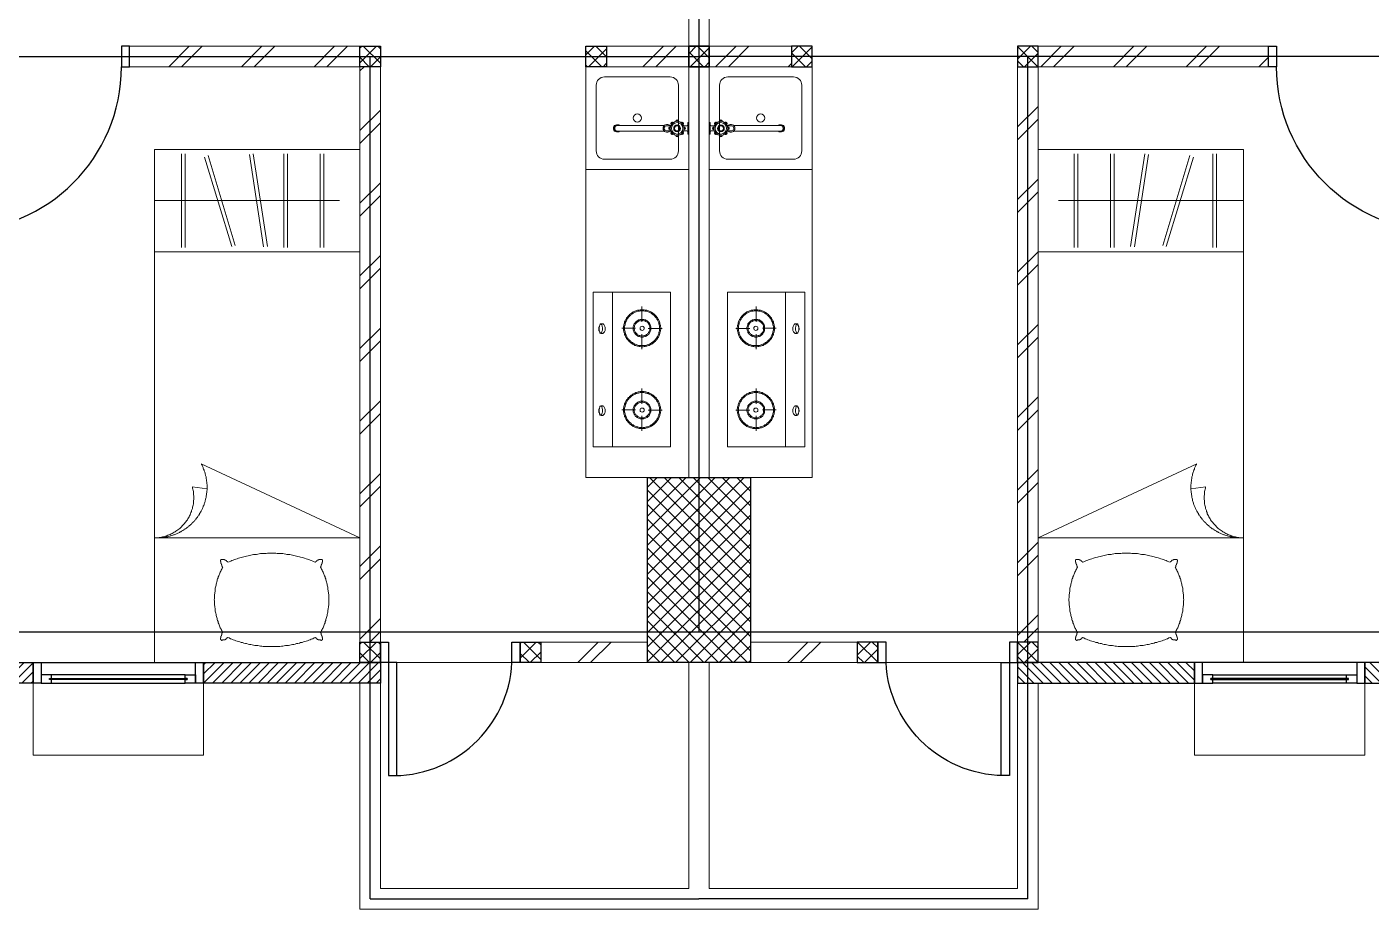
# Model space of a CAD drawing. Header units: millimetres. Extents: x -324 to 75, y -297 to 70.
# Drawn here: x -63.58 to -57.04, y 39.43 to 43.72 of the extents above; entities that cross this region are included whole.
import ezdxf

# ---------------------------------------------------------------- set-up
doc = ezdxf.new("R2010")
doc.units = ezdxf.units.MM
doc.layers.get('defpoints').update_dxf_attribs({"color": 1})
for name, color, linetype, lineweight in [('ars', 11, 'Continuous', 0), ('KOL', 1, 'Continuous', 30), ('KOLOM', 4, 'Continuous', 9), ('lan', 7, 'Continuous', 15), ('SANITAIR', 15, 'Continuous', 9), ('tem', 5, 'Continuous', 20)]:
    doc.layers.add(name, color=color, linetype=linetype, lineweight=lineweight)
doc.layers.add('as', color=1, linetype='Continuous', plot=False)
doc.layers.add('Kusen', color=30, linetype='Continuous')
pattern_1 = [(225, (-499.568732, 382.94913), (0.0220970869, -0.0220970869), [])]
pattern_2 = [(45, (25.1428, -0.8551), (-0.1767767, 0.1767767), []), (45, (25.2053, -0.8551), (-0.1767767, 0.1767767), [])]
pattern_3 = [(45, (26.0228, -0.8551), (-0.1767767, 0.1767767), []), (45, (26.0853, -0.8551), (-0.1767767, 0.1767767), [])]
pattern_4 = [(45, (27.6228, -0.8551), (-0.1767767, 0.1767767), []), (45, (27.6853, -0.8551), (-0.1767767, 0.1767767), [])]

# ---------------------------------------------------------------- blocks, each defined once
blk = doc.blocks.new('T. J2')
at = {"layer": 'Kusen'}
for p, q in [((-0.3692, 0.1), (0.2808, 0.1)), ((-0.4192, 0), (0.3308, 0)), ((0.2808, 0.06), (-0.3692, 0.06))]:
    blk.add_line(p, q, dxfattribs=at)
for points in [[(-0.4592, 0), (-0.4192, 0), (-0.4192, 0.1), (-0.4592, 0.1)], [(0.3308, 0), (0.3708, 0), (0.3708, 0.1), (0.3308, 0.1)]]:
    blk.add_lwpolyline(points, close=True, dxfattribs=at)
for points in [[(-0.3692, 0.0775), (-0.3692, 0.06), (-0.4192, 0.06), (-0.4192, 0.1), (-0.3692, 0.1), (-0.3692, 0.0825), (-0.3792, 0.0825), (-0.3792, 0.0775), (-0.3692, 0.0775)], [(0.2808, 0.0775), (0.2808, 0.06), (0.3308, 0.06), (0.3308, 0.1), (0.2808, 0.1), (0.2808, 0.0825), (0.2908, 0.0825), (0.2908, 0.0775), (0.2808, 0.0775)]]:
    blk.add_lwpolyline(points, dxfattribs=at)
at = {"layer": 'Kusen', "color": 141}
blk.add_lwpolyline([(-0.3792, 0.0775), (0.2908, 0.0775), (0.2908, 0.0825), (-0.3792, 0.0825)], close=True, dxfattribs=at)
blk = doc.blocks.new('K 10.10')
at = {"layer": 'ars'}
h = blk.add_hatch(dxfattribs=at)
h.set_pattern_fill('_USER', color=256, scale=0.05, angle=45, double=1, pattern_type=0)
h.set_pattern_definition([(45, (0, 0), (-0.035355339, 0.035355339), []), (135, (0, 0), (-0.035355339, -0.035355339), [])])
h.paths.add_polyline_path([(1560.5383, 1380.4069), (1560.6383, 1380.4069), (1560.6383, 1380.5069), (1560.5383, 1380.5069)])
at = {"layer": 'KOL'}
blk.add_lwpolyline([(1560.5383, 1380.4069), (1560.6383, 1380.4069), (1560.6383, 1380.5069), (1560.5383, 1380.5069)], close=True, dxfattribs=at)
blk = doc.blocks.new('P.60')
at = {"layer": 'Kusen'}
for points in [[(1472.8348, 997.5354), (1472.8748, 997.5354), (1472.8748, 997.4354), (1472.8348, 997.4354)], [(1473.4748, 997.5354), (1473.5148, 997.5354), (1473.5148, 997.4354), (1473.4748, 997.4354)], [(1472.8748, 996.8854), (1472.9148, 996.8854), (1472.9148, 997.4354), (1472.8748, 997.4354)]]:
    blk.add_lwpolyline(points, close=True, dxfattribs=at)
blk.add_arc((1472.8948, 997.4658), 0.5808, 268.02661, 356.99428, dxfattribs=at)
blk = doc.blocks.new('P.80')
at = {"layer": 'Kusen'}
for points in [[(-69.8094, -74.8368), (-69.7694, -74.8368), (-69.7694, -74.0368), (-69.8094, -74.0368)], [(-70.6094, -74.9368), (-70.5694, -74.9368), (-70.5694, -74.8368), (-70.6094, -74.8368)], [(-69.7694, -74.9368), (-69.7294, -74.9368), (-69.7294, -74.8368), (-69.7694, -74.8368)]]:
    blk.add_lwpolyline(points, close=True, dxfattribs=at)
blk.add_arc((-69.7694, -74.8368), 0.8, 90, 180, dxfattribs=at)
blk = doc.blocks.new('KRAN DPR ATAS')
for p, q in [((-0.0289, 0), (0.0289, 0)), ((-0.0289, 0), (-0.0289, -0.0021)), ((0.0289, 0), (0.0289, -0.0021)), ((-0.0275, -0.0035), (0.0275, -0.0035)), ((-0.0127, -0.0092), (-0.0127, -0.0252)), ((0.0127, -0.0092), (0.0127, -0.0252)), ((-0.014, -0.1188), (-0.014, -0.3457)), ((-0.0127, -0.0877), (-0.0127, -0.1101)), ((0.0127, -0.0877), (0.0127, -0.1101)), ((0.014, -0.1188), (0.014, -0.3457))]:
    blk.add_line(p, q)
for radius in [0.0338, 0.0279, 0.0166, 0.0138, 0.0123]:
    blk.add_circle((0, -0.0564), radius)
for centre, radius, start, end in [((-0.0338, -0.0564), 0.00706, 84.00203, 275.99797), ((-0.0315, -0.0564), 0.00706, 103.11888, 256.88112), ((-0.0239, -0.0326), 0.00706, 39.00203, 230.99797), ((-0.0222, -0.0342), 0.00706, 58.11888, 211.88112), ((-0.0275, -0.0021), 0.00141, 180, 270), ((-0.0183, -0.0092), 0.00564, 0, 90), ((-0.0009, -0.0214), 0.00884, 254.902, 254.902), ((0, -0.0227), 0.00706, 354.00203, 185.99797), ((0, -0.025), 0.00706, 13.11888, 166.88112), ((0.0183, -0.0092), 0.00564, 90, 180), ((0.0239, -0.0326), 0.00706, 309.00203, 140.99797), ((0.0222, -0.0342), 0.00706, 328.11888, 121.88112), ((0.0275, -0.0021), 0.00141, 270, 0), ((0.0338, -0.0564), 0.00706, 264.00203, 95.99797), ((0.0315, -0.0564), 0.00706, 283.11888, 76.88112), ((-0.0239, -0.0803), 0.00706, 129.00203, 320.99797), ((-0.0222, -0.0787), 0.00706, 148.11888, 301.88112), ((0, -0.1058), 0.0191, 134.71101, 45.28899), ((0, -0.1058), 0.0134, 198.67172, 270), ((0, -0.0902), 0.00706, 174.00203, 5.99797), ((0, -0.0879), 0.00706, 193.11888, 346.88112), ((0, -0.1058), 0.0134, 270, 341.32828), ((0.0239, -0.0803), 0.00706, 219.00203, 50.99797), ((0.0222, -0.0787), 0.00706, 238.11888, 31.88112), ((0, -0.3457), 0.0178, 141.82775, 38.17225), ((0, -0.3484), 0.0178, 175.66412, 4.33588), ((0, -0.3457), 0.014, 180, 0)]:
    blk.add_arc(centre, radius, start, end)
blk = doc.blocks.new('KOMPOR')
for points in [[(0, 0.3765), (0, -0.3765)], [(0.0944, 0.3765), (0, 0.3765)], [(0.3765, 0.3765), (0.0944, 0.3765)], [(0.0944, 0.3765), (0.0944, -0.3765)], [(0.3765, -0.3765), (0.3765, 0.3765)], [(0.2385, 0.2906), (0.2337, 0.2906), (0.23, 0.2906), (0.2252, 0.2893), (0.2203, 0.2893), (0.2167, 0.2881), (0.2119, 0.2869), (0.2082, 0.2857), (0.2034, 0.2833), (0.1998, 0.2821), (0.1961, 0.2797), (0.1925, 0.2772), (0.1889, 0.276), (0.1852, 0.2724), (0.1816, 0.27), (0.178, 0.2676), (0.1755, 0.2639), (0.1719, 0.2615), (0.1695, 0.2579), (0.1671, 0.2542), (0.1634, 0.2506), (0.1622, 0.247), (0.1598, 0.2433), (0.1574, 0.2397), (0.1562, 0.2361), (0.1538, 0.2312), (0.1525, 0.2276), (0.1513, 0.2228), (0.1501, 0.2191), (0.1501, 0.2143), (0.1489, 0.2094), (0.1489, 0.2058), (0.1489, 0.201), (0.1489, 0.1961), (0.1489, 0.1913), (0.1501, 0.1864), (0.1501, 0.1828), (0.1513, 0.178), (0.1525, 0.1743), (0.1538, 0.1695), (0.1562, 0.1659), (0.1574, 0.161), (0.1598, 0.1574), (0.1622, 0.1538), (0.1634, 0.1501), (0.1671, 0.1465), (0.1695, 0.1429), (0.1719, 0.1404), (0.1755, 0.1368), (0.178, 0.1344), (0.1816, 0.1308), (0.1852, 0.1283), (0.1889, 0.1259), (0.1925, 0.1235), (0.1961, 0.1211), (0.1998, 0.1199), (0.2034, 0.1174), (0.2082, 0.1162), (0.2119, 0.115), (0.2167, 0.1138), (0.2203, 0.1126), (0.2252, 0.1114), (0.23, 0.1114), (0.2337, 0.1102), (0.2385, 0.1102), (0.2433, 0.1102), (0.2482, 0.1114), (0.253, 0.1114), (0.2567, 0.1126), (0.2615, 0.1138), (0.2651, 0.115), (0.27, 0.1162), (0.2736, 0.1174), (0.2785, 0.1199), (0.2821, 0.1211), (0.2857, 0.1235), (0.2893, 0.1259), (0.293, 0.1283), (0.2966, 0.1308), (0.299, 0.1344), (0.3027, 0.1368), (0.3051, 0.1404), (0.3087, 0.1429), (0.3111, 0.1465), (0.3136, 0.1501), (0.316, 0.1538), (0.3184, 0.1574), (0.3196, 0.161), (0.322, 0.1659), (0.3232, 0.1695), (0.3245, 0.1743), (0.3257, 0.178), (0.3269, 0.1828), (0.3281, 0.1864), (0.3281, 0.1913), (0.3293, 0.1961), (0.3293, 0.201), (0.3293, 0.2058), (0.3281, 0.2094), (0.3281, 0.2143), (0.3269, 0.2191), (0.3257, 0.2228), (0.3245, 0.2276), (0.3232, 0.2312), (0.322, 0.2361), (0.3196, 0.2397), (0.3184, 0.2433), (0.316, 0.247), (0.3136, 0.2506), (0.3111, 0.2542), (0.3087, 0.2579), (0.3051, 0.2615), (0.3027, 0.2639), (0.299, 0.2676), (0.2966, 0.27), (0.293, 0.2724), (0.2893, 0.276), (0.2857, 0.2772), (0.2821, 0.2797), (0.2785, 0.2821), (0.2736, 0.2833), (0.27, 0.2857), (0.2651, 0.2869), (0.2615, 0.2881), (0.2567, 0.2893), (0.253, 0.2893), (0.2482, 0.2906), (0.2433, 0.2906), (0.2385, 0.2906)], [(0.2385, 0.2857), (0.2349, 0.2857), (0.23, 0.2857), (0.2264, 0.2845), (0.2215, 0.2833), (0.2179, 0.2833), (0.2131, 0.2821), (0.2094, 0.2809), (0.2058, 0.2785), (0.2022, 0.2772), (0.1985, 0.2748), (0.1949, 0.2736), (0.1913, 0.2712), (0.1877, 0.2688), (0.1852, 0.2663), (0.1816, 0.2639), (0.1792, 0.2603), (0.1755, 0.2579), (0.1731, 0.2542), (0.1707, 0.2518), (0.1683, 0.2482), (0.1659, 0.2446), (0.1646, 0.2409), (0.1622, 0.2373), (0.161, 0.2337), (0.1586, 0.23), (0.1574, 0.2264), (0.1562, 0.2215), (0.1562, 0.2179), (0.155, 0.2131), (0.1538, 0.2094), (0.1538, 0.2046), (0.1538, 0.201), (0.1538, 0.1961), (0.1538, 0.1925), (0.155, 0.1877), (0.1562, 0.184), (0.1562, 0.1792), (0.1574, 0.1755), (0.1586, 0.1719), (0.161, 0.1671), (0.1622, 0.1634), (0.1646, 0.1598), (0.1659, 0.1562), (0.1683, 0.1525), (0.1707, 0.1501), (0.1731, 0.1465), (0.1755, 0.1441), (0.1792, 0.1404), (0.1816, 0.138), (0.1852, 0.1356), (0.1877, 0.132), (0.1913, 0.1308), (0.1949, 0.1283), (0.1985, 0.1259), (0.2022, 0.1235), (0.2058, 0.1223), (0.2094, 0.1211), (0.2131, 0.1199), (0.2179, 0.1186), (0.2215, 0.1174), (0.2264, 0.1162), (0.23, 0.1162), (0.2349, 0.1162), (0.2385, 0.1162), (0.2433, 0.1162), (0.247, 0.1162), (0.2518, 0.1162), (0.2554, 0.1174), (0.2603, 0.1186), (0.2639, 0.1199), (0.2676, 0.1211), (0.2724, 0.1223), (0.276, 0.1235), (0.2797, 0.1259), (0.2833, 0.1283), (0.2869, 0.1308), (0.2893, 0.132), (0.293, 0.1356), (0.2954, 0.138), (0.299, 0.1404), (0.3015, 0.1441), (0.3039, 0.1465), (0.3075, 0.1501), (0.3087, 0.1525), (0.3111, 0.1562), (0.3136, 0.1598), (0.316, 0.1634), (0.3172, 0.1671), (0.3184, 0.1719), (0.3196, 0.1755), (0.3208, 0.1792), (0.322, 0.184), (0.3232, 0.1877), (0.3232, 0.1925), (0.3232, 0.1961), (0.3232, 0.201), (0.3232, 0.2046), (0.3232, 0.2094), (0.3232, 0.2131), (0.322, 0.2179), (0.3208, 0.2215), (0.3196, 0.2264), (0.3184, 0.23), (0.3172, 0.2337), (0.316, 0.2373), (0.3136, 0.2409), (0.3111, 0.2446), (0.3087, 0.2482), (0.3075, 0.2518), (0.3039, 0.2542), (0.3015, 0.2579), (0.299, 0.2603), (0.2954, 0.2639), (0.293, 0.2663), (0.2893, 0.2688), (0.2869, 0.2712), (0.2833, 0.2736), (0.2797, 0.2748), (0.276, 0.2772), (0.2724, 0.2785), (0.2676, 0.2809), (0.2639, 0.2821), (0.2603, 0.2833), (0.2554, 0.2833), (0.2518, 0.2845), (0.247, 0.2857), (0.2433, 0.2857), (0.2385, 0.2857)], [(0.2373, 0.3063), (0.2373, 0.2312)], [(0.0436, 0.2228), (0.0472, 0.2228), (0.0496, 0.2215), (0.0533, 0.2191), (0.0545, 0.2155), (0.0557, 0.2119), (0.0581, 0.2094), (0.0593, 0.2046), (0.0593, 0.1998), (0.0593, 0.1949), (0.0593, 0.1901), (0.0569, 0.1864), (0.0557, 0.1828), (0.0533, 0.1792), (0.0508, 0.178), (0.0484, 0.1755), (0.046, 0.1743), (0.0424, 0.1743), (0.04, 0.1755), (0.0375, 0.178), (0.0339, 0.1792), (0.0327, 0.1828), (0.0315, 0.1864), (0.0291, 0.1901), (0.0278, 0.1949), (0.0278, 0.1998), (0.0291, 0.2046), (0.0303, 0.2094), (0.0315, 0.2119), (0.0339, 0.2155), (0.0351, 0.2191), (0.0375, 0.2215), (0.0412, 0.2228), (0.0436, 0.2228)], [(0.0375, 0.2215), (0.04, 0.2215), (0.04, 0.2203), (0.0424, 0.2179), (0.0436, 0.2155), (0.0448, 0.2119), (0.0448, 0.2082), (0.046, 0.2034), (0.046, 0.1998), (0.046, 0.1961), (0.046, 0.1913), (0.0448, 0.1877), (0.0436, 0.184), (0.0436, 0.1816), (0.0412, 0.178), (0.04, 0.1768), (0.0387, 0.1755), (0.0375, 0.1755), (0.0351, 0.1768), (0.0339, 0.178), (0.0327, 0.1816), (0.0315, 0.184), (0.0315, 0.1877), (0.0303, 0.1913), (0.0303, 0.1961), (0.0303, 0.1998), (0.0303, 0.2034), (0.0315, 0.2082), (0.0315, 0.2119), (0.0327, 0.2155), (0.0339, 0.2179), (0.0351, 0.2203), (0.0363, 0.2215), (0.0375, 0.2215)], [(0.1404, 0.201), (0.207, 0.201)], [(0.2385, 0.2433), (0.2349, 0.2433), (0.23, 0.2433), (0.2264, 0.2421), (0.2215, 0.2409), (0.2179, 0.2385), (0.2143, 0.2361), (0.2119, 0.2337), (0.2082, 0.2312), (0.2058, 0.2276), (0.2034, 0.2252), (0.201, 0.2215), (0.1985, 0.2179), (0.1973, 0.2131), (0.1961, 0.2094), (0.1961, 0.2046), (0.1961, 0.201), (0.1961, 0.1961), (0.1961, 0.1925), (0.1973, 0.1877), (0.1985, 0.184), (0.201, 0.1804), (0.2034, 0.1768), (0.2058, 0.1731), (0.2082, 0.1707), (0.2119, 0.1671), (0.2143, 0.1646), (0.2179, 0.1622), (0.2215, 0.161), (0.2264, 0.1598), (0.23, 0.1586), (0.2349, 0.1574), (0.2385, 0.1574), (0.2433, 0.1574), (0.247, 0.1586), (0.2518, 0.1598), (0.2554, 0.161), (0.2591, 0.1622), (0.2627, 0.1646), (0.2663, 0.1671), (0.2688, 0.1707), (0.2724, 0.1731), (0.2748, 0.1768), (0.2772, 0.1804), (0.2785, 0.184), (0.2797, 0.1877), (0.2809, 0.1925), (0.2821, 0.1961), (0.2821, 0.201), (0.2821, 0.2046), (0.2809, 0.2094), (0.2797, 0.2131), (0.2785, 0.2179), (0.2772, 0.2215), (0.2748, 0.2252), (0.2724, 0.2276), (0.2688, 0.2312), (0.2663, 0.2337), (0.2627, 0.2361), (0.2591, 0.2385), (0.2554, 0.2409), (0.2518, 0.2421), (0.247, 0.2433), (0.2433, 0.2433), (0.2385, 0.2433)], [(0.2385, 0.2385), (0.2349, 0.2385), (0.2312, 0.2373), (0.2276, 0.2373), (0.224, 0.2361), (0.2203, 0.2337), (0.2179, 0.2324), (0.2143, 0.23), (0.2119, 0.2276), (0.2094, 0.2252), (0.207, 0.2215), (0.2058, 0.2191), (0.2034, 0.2155), (0.2022, 0.2119), (0.2022, 0.2082), (0.201, 0.2046), (0.201, 0.201), (0.201, 0.1973), (0.2022, 0.1925), (0.2022, 0.1889), (0.2034, 0.1864), (0.2058, 0.1828), (0.207, 0.1792), (0.2094, 0.1768), (0.2119, 0.1743), (0.2143, 0.1719), (0.2179, 0.1695), (0.2203, 0.1671), (0.224, 0.1659), (0.2276, 0.1646), (0.2312, 0.1634), (0.2349, 0.1634), (0.2385, 0.1622), (0.2421, 0.1634), (0.247, 0.1634), (0.2506, 0.1646), (0.253, 0.1659), (0.2567, 0.1671), (0.2603, 0.1695), (0.2627, 0.1719), (0.2651, 0.1743), (0.2676, 0.1768), (0.27, 0.1792), (0.2724, 0.1828), (0.2736, 0.1864), (0.2748, 0.1889), (0.276, 0.1925), (0.276, 0.1973), (0.2772, 0.201), (0.276, 0.2046), (0.276, 0.2082), (0.2748, 0.2119), (0.2736, 0.2155), (0.2724, 0.2191), (0.27, 0.2215), (0.2676, 0.2252), (0.2651, 0.2276), (0.2627, 0.23), (0.2603, 0.2324), (0.2567, 0.2337), (0.253, 0.2361), (0.2506, 0.2373), (0.247, 0.2373), (0.2421, 0.2385), (0.2385, 0.2385)], [(0.2385, 0.2107), (0.2349, 0.2094), (0.2312, 0.2082), (0.23, 0.2046), (0.2288, 0.201), (0.23, 0.1961), (0.2312, 0.1937), (0.2349, 0.1913), (0.2385, 0.1901), (0.2433, 0.1913), (0.2458, 0.1937), (0.2482, 0.1961), (0.2494, 0.201), (0.2482, 0.2046), (0.2458, 0.2082), (0.2433, 0.2094), (0.2385, 0.2107)], [(0.3366, 0.1998), (0.2676, 0.1998)], [(0.2373, 0.0993), (0.2373, 0.1719)], [(0.2385, -0.1077), (0.2337, -0.1077), (0.23, -0.1077), (0.2252, -0.109), (0.2203, -0.109), (0.2167, -0.1102), (0.2119, -0.1114), (0.2082, -0.1126), (0.2034, -0.115), (0.1998, -0.1162), (0.1961, -0.1186), (0.1925, -0.1211), (0.1889, -0.1235), (0.1852, -0.1259), (0.1816, -0.1283), (0.178, -0.1308), (0.1755, -0.1344), (0.1719, -0.1368), (0.1695, -0.1404), (0.1671, -0.1441), (0.1634, -0.1477), (0.1622, -0.1513), (0.1598, -0.155), (0.1574, -0.1586), (0.1562, -0.1622), (0.1538, -0.1671), (0.1525, -0.1707), (0.1513, -0.1755), (0.1501, -0.1792), (0.1501, -0.184), (0.1489, -0.1889), (0.1489, -0.1925), (0.1489, -0.1973), (0.1489, -0.2022), (0.1489, -0.207), (0.1501, -0.2119), (0.1501, -0.2155), (0.1513, -0.2203), (0.1525, -0.224), (0.1538, -0.2288), (0.1562, -0.2324), (0.1574, -0.2373), (0.1598, -0.2409), (0.1622, -0.2446), (0.1634, -0.2482), (0.1671, -0.2518), (0.1695, -0.2554), (0.1719, -0.2579), (0.1755, -0.2615), (0.178, -0.2639), (0.1816, -0.2676), (0.1852, -0.27), (0.1889, -0.2724), (0.1925, -0.2748), (0.1961, -0.2772), (0.1998, -0.2785), (0.2034, -0.2809), (0.2082, -0.2821), (0.2119, -0.2833), (0.2167, -0.2845), (0.2203, -0.2857), (0.2252, -0.2869), (0.23, -0.2869), (0.2337, -0.2881), (0.2385, -0.2881), (0.2433, -0.2881), (0.2482, -0.2869), (0.253, -0.2869), (0.2567, -0.2857), (0.2615, -0.2845), (0.2651, -0.2833), (0.27, -0.2821), (0.2736, -0.2809), (0.2785, -0.2785), (0.2821, -0.2772), (0.2857, -0.2748), (0.2893, -0.2724), (0.293, -0.27), (0.2966, -0.2676), (0.299, -0.2639), (0.3027, -0.2615), (0.3051, -0.2579), (0.3087, -0.2554), (0.3111, -0.2518), (0.3136, -0.2482), (0.316, -0.2446), (0.3184, -0.2409), (0.3196, -0.2373), (0.322, -0.2324), (0.3232, -0.2288), (0.3245, -0.224), (0.3257, -0.2203), (0.3269, -0.2155), (0.3281, -0.2119), (0.3281, -0.207), (0.3293, -0.2022), (0.3293, -0.1973), (0.3293, -0.1925), (0.3281, -0.1889), (0.3281, -0.184), (0.3269, -0.1792), (0.3257, -0.1755), (0.3245, -0.1707), (0.3232, -0.1671), (0.322, -0.1622), (0.3196, -0.1586), (0.3184, -0.155), (0.316, -0.1513), (0.3136, -0.1477), (0.3111, -0.1441), (0.3087, -0.1404), (0.3051, -0.1368), (0.3027, -0.1344), (0.299, -0.1308), (0.2966, -0.1283), (0.293, -0.1259), (0.2893, -0.1235), (0.2857, -0.1211), (0.2821, -0.1186), (0.2785, -0.1162), (0.2736, -0.115), (0.27, -0.1126), (0.2651, -0.1114), (0.2615, -0.1102), (0.2567, -0.109), (0.253, -0.109), (0.2482, -0.1077), (0.2433, -0.1077), (0.2385, -0.1077)], [(0.2385, -0.1126), (0.2349, -0.1126), (0.23, -0.1126), (0.2264, -0.1138), (0.2215, -0.115), (0.2179, -0.115), (0.2131, -0.1162), (0.2094, -0.1174), (0.2058, -0.1199), (0.2022, -0.1211), (0.1985, -0.1235), (0.1949, -0.1247), (0.1913, -0.1271), (0.1877, -0.1295), (0.1852, -0.132), (0.1816, -0.1344), (0.1792, -0.138), (0.1755, -0.1404), (0.1731, -0.1441), (0.1707, -0.1465), (0.1683, -0.1501), (0.1659, -0.1538), (0.1646, -0.1574), (0.1622, -0.161), (0.161, -0.1646), (0.1586, -0.1683), (0.1574, -0.1719), (0.1562, -0.1768), (0.1562, -0.1804), (0.155, -0.1852), (0.1538, -0.1889), (0.1538, -0.1937), (0.1538, -0.1973), (0.1538, -0.2022), (0.1538, -0.2058), (0.155, -0.2107), (0.1562, -0.2143), (0.1562, -0.2191), (0.1574, -0.2228), (0.1586, -0.2264), (0.161, -0.2312), (0.1622, -0.2349), (0.1646, -0.2385), (0.1659, -0.2421), (0.1683, -0.2458), (0.1707, -0.2482), (0.1731, -0.2518), (0.1755, -0.2554), (0.1792, -0.2579), (0.1816, -0.2603), (0.1852, -0.2627), (0.1877, -0.2663), (0.1913, -0.2688), (0.1949, -0.27), (0.1985, -0.2724), (0.2022, -0.2748), (0.2058, -0.276), (0.2094, -0.2772), (0.2131, -0.2785), (0.2179, -0.2797), (0.2215, -0.2809), (0.2264, -0.2821), (0.23, -0.2821), (0.2349, -0.2821), (0.2385, -0.2833), (0.2433, -0.2821), (0.247, -0.2821), (0.2518, -0.2821), (0.2554, -0.2809), (0.2603, -0.2797), (0.2639, -0.2785), (0.2676, -0.2772), (0.2724, -0.276), (0.276, -0.2748), (0.2797, -0.2724), (0.2833, -0.27), (0.2869, -0.2688), (0.2893, -0.2663), (0.293, -0.2627), (0.2954, -0.2603), (0.299, -0.2579), (0.3015, -0.2554), (0.3039, -0.2518), (0.3075, -0.2482), (0.3087, -0.2458), (0.3111, -0.2421), (0.3136, -0.2385), (0.316, -0.2349), (0.3172, -0.2312), (0.3184, -0.2264), (0.3196, -0.2228), (0.3208, -0.2191), (0.322, -0.2143), (0.3232, -0.2107), (0.3232, -0.2058), (0.3232, -0.2022), (0.3232, -0.1973), (0.3232, -0.1937), (0.3232, -0.1889), (0.3232, -0.1852), (0.322, -0.1804), (0.3208, -0.1768), (0.3196, -0.1719), (0.3184, -0.1683), (0.3172, -0.1646), (0.316, -0.161), (0.3136, -0.1574), (0.3111, -0.1538), (0.3087, -0.1501), (0.3075, -0.1465), (0.3039, -0.1441), (0.3015, -0.1404), (0.299, -0.138), (0.2954, -0.1344), (0.293, -0.132), (0.2893, -0.1295), (0.2869, -0.1271), (0.2833, -0.1247), (0.2797, -0.1235), (0.276, -0.1211), (0.2724, -0.1199), (0.2676, -0.1174), (0.2639, -0.1162), (0.2603, -0.115), (0.2554, -0.115), (0.2518, -0.1138), (0.247, -0.1126), (0.2433, -0.1126), (0.2385, -0.1126)], [(0.2373, -0.0932), (0.2373, -0.1671)], [(0.0436, -0.1768), (0.0472, -0.1768), (0.0496, -0.178), (0.0533, -0.1804), (0.0545, -0.1828), (0.0557, -0.1864), (0.0581, -0.1901), (0.0593, -0.1949), (0.0593, -0.1985), (0.0593, -0.2034), (0.0593, -0.2082), (0.0569, -0.2119), (0.0557, -0.2167), (0.0533, -0.2191), (0.0508, -0.2215), (0.0484, -0.224), (0.046, -0.224), (0.0424, -0.224), (0.04, -0.224), (0.0375, -0.2215), (0.0339, -0.2191), (0.0327, -0.2167), (0.0315, -0.2119), (0.0291, -0.2082), (0.0278, -0.2034), (0.0278, -0.1985), (0.0291, -0.1949), (0.0303, -0.1901), (0.0315, -0.1864), (0.0339, -0.1828), (0.0351, -0.1804), (0.0375, -0.178), (0.0412, -0.1768), (0.0436, -0.1768)], [(0.0375, -0.1768), (0.04, -0.178), (0.04, -0.1792), (0.0424, -0.1804), (0.0436, -0.1828), (0.0448, -0.1864), (0.0448, -0.1901), (0.046, -0.1949), (0.046, -0.1985), (0.046, -0.2034), (0.046, -0.2082), (0.0448, -0.2107), (0.0436, -0.2155), (0.0436, -0.2179), (0.0412, -0.2203), (0.04, -0.2228), (0.0387, -0.2228), (0.0375, -0.2228), (0.0351, -0.2228), (0.0339, -0.2203), (0.0327, -0.2179), (0.0315, -0.2155), (0.0315, -0.2107), (0.0303, -0.2082), (0.0303, -0.2034), (0.0303, -0.1985), (0.0303, -0.1949), (0.0315, -0.1901), (0.0315, -0.1864), (0.0327, -0.1828), (0.0339, -0.1804), (0.0351, -0.1792), (0.0363, -0.178), (0.0375, -0.1768)], [(0.2385, -0.155), (0.2349, -0.155), (0.23, -0.155), (0.2264, -0.1562), (0.2215, -0.1574), (0.2179, -0.1598), (0.2143, -0.1622), (0.2119, -0.1646), (0.2082, -0.1671), (0.2058, -0.1707), (0.2034, -0.1731), (0.201, -0.1768), (0.1985, -0.1804), (0.1973, -0.1852), (0.1961, -0.1889), (0.1961, -0.1937), (0.1961, -0.1973), (0.1961, -0.2022), (0.1961, -0.207), (0.1973, -0.2107), (0.1985, -0.2143), (0.201, -0.2179), (0.2034, -0.2215), (0.2058, -0.2252), (0.2082, -0.2288), (0.2119, -0.2312), (0.2143, -0.2337), (0.2179, -0.2361), (0.2215, -0.2373), (0.2264, -0.2385), (0.23, -0.2397), (0.2349, -0.2409), (0.2385, -0.2409), (0.2433, -0.2409), (0.247, -0.2397), (0.2518, -0.2385), (0.2554, -0.2373), (0.2591, -0.2361), (0.2627, -0.2337), (0.2663, -0.2312), (0.2688, -0.2288), (0.2724, -0.2252), (0.2748, -0.2215), (0.2772, -0.2179), (0.2785, -0.2143), (0.2797, -0.2107), (0.2809, -0.207), (0.2821, -0.2022), (0.2821, -0.1973), (0.2821, -0.1937), (0.2809, -0.1889), (0.2797, -0.1852), (0.2785, -0.1804), (0.2772, -0.1768), (0.2748, -0.1731), (0.2724, -0.1707), (0.2688, -0.1671), (0.2663, -0.1646), (0.2627, -0.1622), (0.2591, -0.1598), (0.2554, -0.1574), (0.2518, -0.1562), (0.247, -0.155), (0.2433, -0.155), (0.2385, -0.155)], [(0.2385, -0.1598), (0.2349, -0.1598), (0.2312, -0.161), (0.2276, -0.161), (0.224, -0.1622), (0.2203, -0.1646), (0.2179, -0.1659), (0.2143, -0.1683), (0.2119, -0.1707), (0.2094, -0.1731), (0.207, -0.1768), (0.2058, -0.1792), (0.2034, -0.1828), (0.2022, -0.1864), (0.2022, -0.1901), (0.201, -0.1937), (0.201, -0.1973), (0.201, -0.2022), (0.2022, -0.2058), (0.2022, -0.2094), (0.2034, -0.2131), (0.2058, -0.2155), (0.207, -0.2191), (0.2094, -0.2215), (0.2119, -0.224), (0.2143, -0.2264), (0.2179, -0.2288), (0.2203, -0.2312), (0.224, -0.2324), (0.2276, -0.2337), (0.2312, -0.2349), (0.2349, -0.2349), (0.2385, -0.2361), (0.2421, -0.2349), (0.247, -0.2349), (0.2506, -0.2337), (0.253, -0.2324), (0.2567, -0.2312), (0.2603, -0.2288), (0.2627, -0.2264), (0.2651, -0.224), (0.2676, -0.2215), (0.27, -0.2191), (0.2724, -0.2155), (0.2736, -0.2131), (0.2748, -0.2094), (0.276, -0.2058), (0.276, -0.2022), (0.2772, -0.1973), (0.276, -0.1937), (0.276, -0.1901), (0.2748, -0.1864), (0.2736, -0.1828), (0.2724, -0.1792), (0.27, -0.1768), (0.2676, -0.1731), (0.2651, -0.1707), (0.2627, -0.1683), (0.2603, -0.1659), (0.2567, -0.1646), (0.253, -0.1622), (0.2506, -0.161), (0.247, -0.161), (0.2421, -0.1598), (0.2385, -0.1598)], [(0.2385, -0.1877), (0.2349, -0.1889), (0.2312, -0.1901), (0.23, -0.1937), (0.2288, -0.1973), (0.23, -0.2022), (0.2312, -0.2046), (0.2349, -0.207), (0.2385, -0.2082), (0.2433, -0.207), (0.2458, -0.2046), (0.2482, -0.2022), (0.2494, -0.1973), (0.2482, -0.1937), (0.2458, -0.1901), (0.2433, -0.1889), (0.2385, -0.1877)], [(0.1404, -0.1973), (0.207, -0.1973)], [(0.2373, -0.299), (0.2373, -0.2264)], [(0.3366, -0.1985), (0.2676, -0.1985)], [(0.0944, -0.3765), (0, -0.3765)], [(0.0944, -0.3765), (0.3765, -0.3765)]]:
    blk.add_lwpolyline(points)
blk = doc.blocks.new('BED2')
blk.add_lwpolyline([(-0.4994, 1.9988), (0.4994, 1.9988), (0.4994, 0), (-0.4994, 0)], close=True)
for points in [[(0.4994, 1.9988), (0.4994, 0)], [(0.2827, 1.8765), (0.2766, 1.8789), (0.2706, 1.8826), (0.2633, 1.885), (0.2573, 1.8874), (0.2512, 1.8898), (0.2439, 1.8923), (0.2379, 1.8947), (0.2306, 1.8959), (0.2246, 1.8983), (0.2185, 1.9007), (0.2113, 1.9019), (0.2052, 1.9044), (0.1979, 1.9056), (0.1919, 1.9068), (0.1846, 1.9092), (0.1786, 1.9104), (0.1713, 1.9116), (0.1653, 1.9128), (0.158, 1.914), (0.1519, 1.9153), (0.1447, 1.9165), (0.1374, 1.9165), (0.1314, 1.9177), (0.1241, 1.9189), (0.118, 1.9189), (0.1108, 1.9201), (0.1047, 1.9201), (0.0975, 1.9201), (0.0902, 1.9213), (0.0841, 1.9213), (0.0769, 1.9213), (0.0708, 1.9213), (0.0636, 1.9213), (0.0563, 1.9213), (0.0502, 1.9213), (0.043, 1.9201), (0.0369, 1.9201), (0.0297, 1.9201), (0.0224, 1.9189), (0.0163, 1.9189), (0.0091, 1.9177), (0.003, 1.9165), (-0.0042, 1.9165), (-0.0115, 1.9153), (-0.0176, 1.914), (-0.0248, 1.9128), (-0.0309, 1.9116), (-0.0381, 1.9104), (-0.0442, 1.9092), (-0.0515, 1.9068), (-0.0575, 1.9056), (-0.0648, 1.9044), (-0.0708, 1.9019), (-0.0781, 1.9007), (-0.0841, 1.8983), (-0.0902, 1.8959), (-0.0975, 1.8947), (-0.1035, 1.8923), (-0.1108, 1.8898), (-0.1168, 1.8874), (-0.1229, 1.885), (-0.1301, 1.8826), (-0.1362, 1.8789), (-0.1423, 1.8765)], [(-0.1677, 1.8523), (-0.1701, 1.8475), (-0.1725, 1.8426), (-0.1749, 1.8378), (-0.1774, 1.8329), (-0.1798, 1.8293), (-0.1822, 1.8245), (-0.1834, 1.8196), (-0.1858, 1.8148), (-0.187, 1.8099), (-0.1895, 1.8051), (-0.1907, 1.799), (-0.1931, 1.7942), (-0.1943, 1.7893), (-0.1955, 1.7845), (-0.1967, 1.7797), (-0.1979, 1.7748), (-0.1992, 1.77), (-0.2004, 1.7651), (-0.2016, 1.7591), (-0.2028, 1.7542), (-0.204, 1.7494), (-0.204, 1.7446), (-0.2052, 1.7397), (-0.2052, 1.7349), (-0.2064, 1.7288), (-0.2064, 1.724), (-0.2076, 1.7191), (-0.2076, 1.7143), (-0.2076, 1.7082), (-0.2076, 1.7034), (-0.2076, 1.6985), (-0.2088, 1.6937), (-0.2076, 1.6877), (-0.2076, 1.6828), (-0.2076, 1.678), (-0.2076, 1.6731), (-0.2076, 1.6683), (-0.2064, 1.6622), (-0.2064, 1.6574), (-0.2052, 1.6525), (-0.2052, 1.6477), (-0.204, 1.6429), (-0.204, 1.6368), (-0.2028, 1.632), (-0.2016, 1.6271), (-0.2004, 1.6223), (-0.1992, 1.6174), (-0.1979, 1.6126), (-0.1967, 1.6065), (-0.1955, 1.6017), (-0.1943, 1.5969), (-0.1931, 1.592), (-0.1907, 1.5872), (-0.1895, 1.5823), (-0.187, 1.5775), (-0.1858, 1.5726), (-0.1834, 1.5678), (-0.1822, 1.563), (-0.1798, 1.5581), (-0.1774, 1.5533), (-0.1749, 1.5484), (-0.1725, 1.5436), (-0.1701, 1.5387), (-0.1677, 1.5339)], [(-0.1435, 1.8765), (-0.1435, 1.8765), (-0.1435, 1.8765), (-0.1447, 1.8765), (-0.1447, 1.8777), (-0.1447, 1.8789), (-0.1471, 1.8789), (-0.1471, 1.8814), (-0.1495, 1.8814), (-0.1495, 1.8826), (-0.1495, 1.8826), (-0.1495, 1.8838), (-0.1519, 1.8838), (-0.1519, 1.8862), (-0.1556, 1.8862), (-0.1556, 1.8874), (-0.158, 1.8874), (-0.158, 1.8886), (-0.1592, 1.8886), (-0.1592, 1.8886), (-0.1689, 1.8886), (-0.1689, 1.8898), (-0.1701, 1.8898), (-0.1701, 1.891), (-0.1737, 1.891), (-0.1737, 1.8898), (-0.1737, 1.8898), (-0.1737, 1.8886), (-0.1774, 1.8886), (-0.1774, 1.8886), (-0.1774, 1.8886), (-0.1774, 1.8862), (-0.1786, 1.8862), (-0.1786, 1.8789), (-0.1774, 1.8789), (-0.1774, 1.8765), (-0.1774, 1.8765), (-0.1774, 1.8729), (-0.1762, 1.8729), (-0.1762, 1.8705), (-0.1749, 1.8705), (-0.1749, 1.868), (-0.1737, 1.868), (-0.1737, 1.8668), (-0.1737, 1.8668), (-0.1737, 1.8632), (-0.1725, 1.8632), (-0.1725, 1.8608), (-0.1713, 1.8608), (-0.1713, 1.8571), (-0.1713, 1.8571), (-0.1713, 1.8559), (-0.1701, 1.8559), (-0.1701, 1.8547), (-0.1689, 1.8547), (-0.1689, 1.8523), (-0.1677, 1.8523)], [(0.3081, 1.8523), (0.3081, 1.8523), (0.3081, 1.8547), (0.3093, 1.8547), (0.3093, 1.8559), (0.3105, 1.8559), (0.3105, 1.8571), (0.3117, 1.8571), (0.3117, 1.8608), (0.3117, 1.8608), (0.3117, 1.8632), (0.313, 1.8632), (0.313, 1.8668), (0.3142, 1.8668), (0.3142, 1.868), (0.3142, 1.868), (0.3142, 1.8705), (0.3154, 1.8705), (0.3154, 1.8729), (0.3166, 1.8729), (0.3166, 1.8765), (0.3178, 1.8765), (0.3178, 1.8789), (0.3178, 1.8789), (0.3178, 1.8862), (0.3178, 1.8862), (0.3178, 1.8886), (0.3166, 1.8886), (0.3166, 1.8886), (0.3142, 1.8886), (0.3142, 1.8898), (0.313, 1.8898), (0.313, 1.891), (0.3093, 1.891), (0.3093, 1.8898), (0.3081, 1.8898), (0.3081, 1.8886), (0.2996, 1.8886), (0.2996, 1.8886), (0.2972, 1.8886), (0.2972, 1.8874), (0.296, 1.8874), (0.296, 1.8862), (0.2924, 1.8862), (0.2924, 1.8838), (0.29, 1.8838), (0.29, 1.8826), (0.2887, 1.8826), (0.2887, 1.8814), (0.2863, 1.8814), (0.2863, 1.8789), (0.2851, 1.8789), (0.2851, 1.8777), (0.2839, 1.8777), (0.2839, 1.8765), (0.2839, 1.8765), (0.2839, 1.8765), (0.2827, 1.8765)], [(0.3081, 1.5339), (0.3105, 1.5387), (0.313, 1.5436), (0.3154, 1.5484), (0.3178, 1.5533), (0.3202, 1.5581), (0.3226, 1.563), (0.3238, 1.5678), (0.3263, 1.5726), (0.3275, 1.5775), (0.3299, 1.5823), (0.3311, 1.5872), (0.3335, 1.592), (0.3347, 1.5969), (0.336, 1.6017), (0.3372, 1.6065), (0.3384, 1.6126), (0.3396, 1.6174), (0.3408, 1.6223), (0.342, 1.6271), (0.3432, 1.632), (0.3444, 1.6368), (0.3444, 1.6429), (0.3456, 1.6477), (0.3456, 1.6525), (0.3469, 1.6574), (0.3469, 1.6622), (0.3481, 1.6683), (0.3481, 1.6731), (0.3481, 1.678), (0.3481, 1.6828), (0.3493, 1.6889), (0.3493, 1.6937), (0.3493, 1.6985), (0.3481, 1.7034), (0.3481, 1.7082), (0.3481, 1.7143), (0.3481, 1.7191), (0.3469, 1.724), (0.3469, 1.7288), (0.3456, 1.7349), (0.3456, 1.7397), (0.3444, 1.7446), (0.3444, 1.7494), (0.3432, 1.7542), (0.342, 1.7591), (0.3408, 1.7651), (0.3396, 1.77), (0.3384, 1.7748), (0.3372, 1.7797), (0.336, 1.7845), (0.3347, 1.7893), (0.3335, 1.7942), (0.3311, 1.799), (0.3299, 1.8051), (0.3275, 1.8099), (0.3263, 1.8148), (0.3238, 1.8196), (0.3226, 1.8245), (0.3202, 1.8293), (0.3178, 1.8329), (0.3154, 1.8378), (0.313, 1.8426), (0.3105, 1.8475), (0.3081, 1.8523)], [(-0.1677, 1.5339), (-0.1689, 1.5339), (-0.1689, 1.5327), (-0.1701, 1.5327), (-0.1701, 1.5303), (-0.1713, 1.5303), (-0.1713, 1.5278), (-0.1713, 1.5278), (-0.1713, 1.5254), (-0.1725, 1.5254), (-0.1725, 1.523), (-0.1737, 1.523), (-0.1737, 1.5206), (-0.1737, 1.5206), (-0.1737, 1.5182), (-0.1749, 1.5182), (-0.1749, 1.5169), (-0.1762, 1.5169), (-0.1762, 1.5145), (-0.1774, 1.5145), (-0.1774, 1.5097), (-0.1774, 1.5097), (-0.1774, 1.5073), (-0.1786, 1.5073), (-0.1786, 1.5), (-0.1774, 1.5), (-0.1774, 1.4988), (-0.1774, 1.4988), (-0.1774, 1.4976), (-0.1737, 1.4976), (-0.1737, 1.4964), (-0.1737, 1.4964), (-0.1737, 1.4964), (-0.1701, 1.4964), (-0.1701, 1.4964), (-0.1689, 1.4964), (-0.1689, 1.4976), (-0.1592, 1.4976), (-0.1592, 1.4988), (-0.158, 1.4988), (-0.158, 1.5), (-0.1556, 1.5), (-0.1556, 1.5), (-0.1519, 1.5), (-0.1519, 1.5024), (-0.1495, 1.5024), (-0.1495, 1.5048), (-0.1495, 1.5048), (-0.1495, 1.5061), (-0.1471, 1.5061), (-0.1471, 1.5073), (-0.1447, 1.5073), (-0.1447, 1.5085), (-0.1447, 1.5085), (-0.1435, 1.5085), (-0.1435, 1.5097), (-0.1435, 1.5097)], [(-0.1423, 1.5109), (-0.1362, 1.5085), (-0.1289, 1.5048), (-0.1229, 1.5024), (-0.1168, 1.5), (-0.1108, 1.4976), (-0.1035, 1.4952), (-0.0975, 1.4939), (-0.0902, 1.4915), (-0.0841, 1.4891), (-0.0781, 1.4879), (-0.0708, 1.4855), (-0.0648, 1.4843), (-0.0575, 1.4818), (-0.0515, 1.4806), (-0.0442, 1.4794), (-0.0381, 1.477), (-0.0309, 1.4758), (-0.0248, 1.4746), (-0.0176, 1.4734), (-0.0115, 1.4722), (-0.0042, 1.4722), (0.003, 1.4709), (0.0091, 1.4697), (0.0163, 1.4685), (0.0224, 1.4685), (0.0297, 1.4673), (0.0369, 1.4673), (0.043, 1.4673), (0.0502, 1.4661), (0.0563, 1.4661), (0.0636, 1.4661), (0.0708, 1.4661), (0.0769, 1.4661), (0.0841, 1.4661), (0.0902, 1.4661), (0.0975, 1.4673), (0.1047, 1.4673), (0.1108, 1.4673), (0.118, 1.4685), (0.1241, 1.4685), (0.1314, 1.4697), (0.1386, 1.4709), (0.1447, 1.4722), (0.1519, 1.4722), (0.158, 1.4734), (0.1653, 1.4746), (0.1713, 1.4758), (0.1786, 1.477), (0.1846, 1.4794), (0.1919, 1.4806), (0.1979, 1.4818), (0.2052, 1.4843), (0.2113, 1.4855), (0.2185, 1.4879), (0.2246, 1.4891), (0.2306, 1.4915), (0.2379, 1.4939), (0.2439, 1.4952), (0.2512, 1.4976), (0.2573, 1.5), (0.2633, 1.5024), (0.2706, 1.5061), (0.2766, 1.5085), (0.2827, 1.5109)], [(0.2827, 1.5097), (0.2839, 1.5097)], [(0.2839, 1.5097), (0.2839, 1.5085), (0.2839, 1.5085), (0.2839, 1.5085), (0.2851, 1.5085), (0.2851, 1.5073), (0.2863, 1.5073), (0.2863, 1.5061), (0.2887, 1.5061), (0.2887, 1.5048), (0.29, 1.5048), (0.29, 1.5024), (0.2924, 1.5024), (0.2924, 1.5), (0.296, 1.5), (0.296, 1.5), (0.2972, 1.5), (0.2972, 1.4988), (0.2996, 1.4988), (0.2996, 1.4976), (0.3081, 1.4976), (0.3081, 1.4964), (0.3093, 1.4964), (0.3093, 1.4964), (0.313, 1.4964), (0.313, 1.4964), (0.3142, 1.4964), (0.3142, 1.4976), (0.3166, 1.4976), (0.3166, 1.4988), (0.3178, 1.4988), (0.3178, 1.5), (0.3178, 1.5), (0.3178, 1.5073), (0.3178, 1.5073), (0.3178, 1.5097), (0.3166, 1.5097), (0.3166, 1.5145), (0.3154, 1.5145), (0.3154, 1.5169), (0.3142, 1.5169), (0.3142, 1.5182), (0.3142, 1.5182), (0.3142, 1.5206), (0.313, 1.5206), (0.313, 1.523), (0.3117, 1.523), (0.3117, 1.5254), (0.3117, 1.5254), (0.3117, 1.5278), (0.3105, 1.5278), (0.3105, 1.5303), (0.3093, 1.5303), (0.3093, 1.5327), (0.3081, 1.5327), (0.3081, 1.5339), (0.3081, 1.5339)], [(-0.3154, 1.1441), (-0.3142, 1.1501), (-0.313, 1.155), (-0.3117, 1.161), (-0.3105, 1.1659), (-0.3105, 1.1719), (-0.3093, 1.1768), (-0.3093, 1.1828), (-0.3081, 1.1877), (-0.3081, 1.1937), (-0.3081, 1.1998), (-0.3081, 1.2046), (-0.3093, 1.2107), (-0.3093, 1.2155), (-0.3105, 1.2215), (-0.3105, 1.2264), (-0.3117, 1.2324), (-0.313, 1.2373), (-0.3142, 1.2433), (-0.3154, 1.2482), (-0.3166, 1.253), (-0.319, 1.2591), (-0.3202, 1.2639), (-0.3226, 1.2688), (-0.3238, 1.2748), (-0.3263, 1.2797), (-0.3287, 1.2845), (-0.3311, 1.2893), (-0.3347, 1.2942), (-0.3372, 1.299), (-0.3396, 1.3039), (-0.3432, 1.3087), (-0.3469, 1.3136), (-0.3505, 1.3172), (-0.3541, 1.322), (-0.3577, 1.3257), (-0.3614, 1.3305), (-0.365, 1.3341), (-0.3686, 1.3378), (-0.3735, 1.3426), (-0.3771, 1.3462), (-0.3808, 1.3499), (-0.3856, 1.3523), (-0.3904, 1.3559), (-0.3953, 1.3596), (-0.3989, 1.362), (-0.4038, 1.3644), (-0.4086, 1.368), (-0.4134, 1.3705), (-0.4183, 1.3729), (-0.4231, 1.3753), (-0.4292, 1.3777), (-0.434, 1.3789), (-0.4389, 1.3814), (-0.4437, 1.3826), (-0.4498, 1.385), (-0.4546, 1.3862), (-0.4607, 1.3874), (-0.4655, 1.3886), (-0.4715, 1.3898), (-0.4764, 1.3898), (-0.4824, 1.391), (-0.4873, 1.391), (-0.4933, 1.3923), (-0.4994, 1.3923)], [(-0.2718, 1.0315), (-0.2706, 1.0351), (-0.2682, 1.0387), (-0.2669, 1.0424), (-0.2645, 1.046), (-0.2633, 1.0496), (-0.2621, 1.0533), (-0.2609, 1.0581), (-0.2585, 1.0617), (-0.2573, 1.0654), (-0.2561, 1.069), (-0.2548, 1.0726), (-0.2536, 1.0763), (-0.2524, 1.0811), (-0.2512, 1.0847), (-0.2512, 1.0884), (-0.25, 1.092), (-0.2488, 1.0956), (-0.2488, 1.1005), (-0.2476, 1.1041), (-0.2464, 1.1077), (-0.2464, 1.1114), (-0.2464, 1.1162), (-0.2452, 1.1199), (-0.2452, 1.1235), (-0.2452, 1.1283), (-0.2439, 1.132), (-0.2439, 1.1356), (-0.2439, 1.1392), (-0.2439, 1.1441), (-0.2439, 1.1477), (-0.2439, 1.1513), (-0.2439, 1.1562), (-0.2439, 1.1598), (-0.2452, 1.1634), (-0.2452, 1.1671), (-0.2452, 1.1719), (-0.2464, 1.1755), (-0.2464, 1.1792), (-0.2464, 1.1828), (-0.2476, 1.1877), (-0.2488, 1.1913), (-0.2488, 1.1949), (-0.25, 1.1985), (-0.2512, 1.2034), (-0.2512, 1.207), (-0.2524, 1.2107), (-0.2536, 1.2143), (-0.2548, 1.2179), (-0.2561, 1.2228), (-0.2573, 1.2264), (-0.2585, 1.23), (-0.2597, 1.2337), (-0.2621, 1.2373), (-0.2633, 1.2409), (-0.2645, 1.2446), (-0.2657, 1.2482), (-0.2682, 1.2518), (-0.2694, 1.2554), (-0.2718, 1.2591), (-0.273, 1.2627), (-0.2754, 1.2663), (-0.2778, 1.27), (-0.2803, 1.2736), (-0.2815, 1.2772), (-0.2839, 1.2809), (-0.2863, 1.2845), (-0.2887, 1.2869), (-0.2912, 1.2906), (-0.2936, 1.2942), (-0.296, 1.2966), (-0.2984, 1.3002), (-0.3008, 1.3039), (-0.3033, 1.3063), (-0.3057, 1.3099), (-0.3093, 1.3123), (-0.3117, 1.316), (-0.3142, 1.3184), (-0.3178, 1.3208), (-0.3202, 1.3245), (-0.3226, 1.3269), (-0.3263, 1.3293), (-0.3287, 1.3317), (-0.3323, 1.3354), (-0.3347, 1.3378), (-0.3384, 1.3402), (-0.342, 1.3426), (-0.3444, 1.345), (-0.3481, 1.3475), (-0.3517, 1.3487), (-0.3541, 1.3511), (-0.3577, 1.3535), (-0.3614, 1.3559), (-0.365, 1.3584), (-0.3686, 1.3596), (-0.3711, 1.362), (-0.3747, 1.3632), (-0.3783, 1.3656), (-0.382, 1.3668), (-0.3856, 1.3692), (-0.3892, 1.3705), (-0.3929, 1.3717), (-0.3965, 1.3741), (-0.4001, 1.3753), (-0.4038, 1.3765), (-0.4074, 1.3777), (-0.411, 1.3789), (-0.4159, 1.3801), (-0.4195, 1.3814), (-0.4231, 1.3826), (-0.4268, 1.3838), (-0.4304, 1.385), (-0.4352, 1.3862), (-0.4389, 1.3862), (-0.4425, 1.3874), (-0.4461, 1.3886), (-0.451, 1.3886), (-0.4546, 1.3898), (-0.4582, 1.3898), (-0.4619, 1.391), (-0.4667, 1.391), (-0.4703, 1.391), (-0.474, 1.3923), (-0.4788, 1.3923), (-0.4824, 1.3923), (-0.4873, 1.3923), (-0.4909, 1.3923), (-0.4946, 1.3923), (-0.4994, 1.3923)], [(-0.4994, 1.391), (0.4994, 1.391)], [(0.4994, 1.391), (-0.273, 1.0315)], [(-0.2439, 1.1538), (-0.3166, 1.1441)], [(-0.4994, 0), (0.4994, 0)], [(0.4994, -0.4988), (-0.4994, -0.4988), (-0.4994, 0), (0.4994, 0), (0.4994, -0.4988)], [(-0.3686, -0.0218), (-0.3686, -0.477)], [(-0.3505, -0.477), (-0.3505, -0.0218)], [(-0.1241, -0.0254), (-0.2561, -0.4613)], [(-0.2391, -0.4685), (-0.1071, -0.0315)], [(0.0309, -0.0242), (-0.0381, -0.4746)], [(-0.02, -0.477), (0.0502, -0.0266)], [(0.1289, -0.0218), (0.1289, -0.477)], [(0.1471, -0.477), (0.1471, -0.0218)], [(0.3057, -0.0218), (0.3057, -0.477)], [(0.3238, -0.477), (0.3238, -0.0218)], [(0.4001, -0.2494), (-0.4994, -0.2494)]]:
    blk.add_lwpolyline(points)
blk = doc.blocks.new('typikal-1a')
at = {"layer": 'as'}
for p, q in [((0, 2.8), (6.2, 2.8)), ((4.6, -1.3), (4.6, 2.8)), ((4.6, -1.3), (6.2, -1.3))]:
    blk.add_line(p, q, dxfattribs=at)
at = {"layer": 'KOL'}
for points in [[(2.035, -0.15), (2.96, -0.15), (2.96, -0.25), (2.035, -0.25)], [(3.79, -0.15), (4.65, -0.15), (4.65, -0.25), (3.79, -0.25)]]:
    blk.add_lwpolyline(points, close=True, dxfattribs=at)
at = {"layer": 'lan'}
for p, q in [((4.73, -0.15), (5.29, -0.15)), ((6.15, -0.15), (6.15, -1.25)), ((4.55, -0.25), (4.55, -1.35)), ((4.65, -0.25), (4.65, -1.25)), ((4.65, -1.25), (6.15, -1.25)), ((4.55, -1.35), (6.2, -1.35))]:
    blk.add_line(p, q, dxfattribs=at)
at = {"layer": 'SANITAIR'}
blk.add_lwpolyline([(5.65, 2.75), (6.15, 2.75), (6.15, 2.25), (5.65, 2.25)], close=True, dxfattribs=at)
blk.add_lwpolyline([(6.0599, 2.3), (5.7399, 2.3, -0.414214), (5.6999, 2.34), (5.6999, 2.66, -0.414214), (5.7399, 2.7), (6.0599, 2.7, -0.414214), (6.0999, 2.66), (6.0999, 2.34, -0.414214)], format="xyb", close=True, dxfattribs=at)
blk.add_circle((5.8999, 2.5), 0.02, dxfattribs=at)
at = {"layer": 'tem'}
for p, q in [((5.65, 2.75), (5.65, 0.75)), ((5.65, 0.75), (5.95, 0.75))]:
    blk.add_line(p, q, dxfattribs=at)
for points in [[(6.15, 3.95), (6.25, 3.95), (6.25, 2.85), (6.15, 2.85)], [(4.55, 2.75), (3.43, 2.75), (3.43, 2.85), (4.55, 2.85)], [(6.15, 2.75), (5.75, 2.75), (5.75, 2.85), (6.15, 2.85)], [(4.55, 2.75), (4.65, 2.75), (4.65, -0.05), (4.55, -0.05)], [(6.15, 2.75), (6.25, 2.75), (6.25, 0.75), (6.15, 0.75)], [(5.43, -0.05), (5.95, -0.05), (5.95, -0.15), (5.43, -0.15)]]:
    blk.add_lwpolyline(points, close=True, dxfattribs=at)
at = {"layer": 'ars', "xscale": -1, "rotation": 180}
blk.add_blockref('BED2', (4.0506, 1.8488), dxfattribs=at)
at = {"layer": 'KOLOM', "extrusion": (0, 0, -1), "zscale": -1}
for p in [(-1565.1883, -1377.6569), (-1566.2883, -1377.6569), (-1566.7883, -1377.6569), (-1565.1883, -1380.5569), (-1565.9683, -1380.5569)]:
    blk.add_blockref('K 10.10', p, dxfattribs=at)
at = {"layer": 'Kusen', "rotation": 180}
blk.add_blockref('P.80', (-67.1794, -72.0868), dxfattribs=at)
at = {"layer": 'Kusen'}
blk.add_blockref('P.60', (-1468.1848, -997.5854), dxfattribs=at)
at = {"layer": 'Kusen', "xscale": -1, "rotation": 180}
blk.add_blockref('T. J2', (3.4192, -0.15), dxfattribs=at)
at = {"layer": 'SANITAIR', "extrusion": (0, 0, -1), "xscale": -1, "zscale": -1, "rotation": 90}
blk.add_blockref('KRAN DPR ATAS', (-6.1499, 2.45), dxfattribs=at)
at = {"layer": 'SANITAIR'}
blk.add_blockref('KOMPOR', (5.6844, 1.2765), dxfattribs=at)
blk = doc.blocks.new("k2'")
at = {"layer": 'ars'}
h = blk.add_hatch(dxfattribs=at)
h.set_pattern_fill('_USER', color=256, scale=0.05, angle=45, double=1, pattern_type=0)
h.set_pattern_definition([(45, (0, -4.95), (-0.03535534, 0.03535534), []), (135, (0, -4.95), (-0.03535534, -0.03535534), [])])
h.paths.add_polyline_path([(-0.25, -0.45), (0.25, -0.45), (0.25, 0.45), (-0.25, 0.45)])
at = {"layer": 'KOL'}
blk.add_lwpolyline([(-0.25, -0.45), (0.25, -0.45), (0.25, 0.45), (-0.25, 0.45)], close=True, dxfattribs=at)
blk = doc.blocks.new('A-2')
at = {"layer": 'ars'}
h = blk.add_hatch(dxfattribs=at)
h.set_pattern_fill('TEMBOK', color=256, scale=0.25)
h.set_pattern_definition(pattern_3)
h.paths.add_polyline_path([(-10.46, 45.8695), (-9.34, 45.8695), (-9.34, 45.7695), (-10.46, 45.7695)])
h = blk.add_hatch(dxfattribs=at)
h.set_pattern_fill('TEMBOK', color=256, scale=0.25)
h.set_pattern_definition(pattern_4)
h.paths.add_polyline_path([(-8.14, 45.8695), (-7.74, 45.8695), (-7.74, 45.7695), (-8.14, 45.7695)])
h = blk.add_hatch(dxfattribs=at)
h.set_pattern_fill('TEMBOK', color=256, scale=0.25)
h.set_pattern_definition(pattern_4)
h.paths.add_polyline_path([(-7.24, 45.8695), (-7.64, 45.8695), (-7.64, 45.7695), (-7.24, 45.7695)])
h = blk.add_hatch(dxfattribs=at)
h.set_pattern_fill('TEMBOK', color=256, scale=0.25)
h.set_pattern_definition(pattern_3)
h.paths.add_polyline_path([(-4.92, 45.8695), (-6.04, 45.8695), (-6.04, 45.7695), (-4.92, 45.7695)])
h = blk.add_hatch(dxfattribs=at)
h.set_pattern_fill('TEMBOK', color=256, scale=0.25)
h.set_pattern_definition(pattern_2)
h.paths.add_polyline_path([(-9.24, 45.7695), (-9.34, 45.7695), (-9.34, 42.9695), (-9.24, 42.9695)])
h = blk.add_hatch(dxfattribs=at)
h.set_pattern_fill('TEMBOK', color=256, scale=0.25)
h.set_pattern_definition(pattern_2)
h.paths.add_polyline_path([(-6.14, 45.7695), (-6.04, 45.7695), (-6.04, 42.9695), (-6.14, 42.9695)])
h = blk.add_hatch(dxfattribs=at)
h.set_pattern_fill('TEMBOK', color=256, scale=0.25)
h.set_pattern_definition([(45, (33.0828, 39.1449), (-0.1767767, 0.1767767), []), (45, (33.1453, 39.1449), (-0.1767767, 0.1767767), [])])
h.paths.add_polyline_path([(-7.94, 42.9695), (-8.46, 42.9695), (-8.46, 42.8695), (-7.94, 42.8695)])
h = blk.add_hatch(dxfattribs=at)
h.set_pattern_fill('TEMBOK', color=256, scale=0.25)
h.set_pattern_definition([(45, (34.1028, 39.1449), (-0.1767767, 0.1767767), []), (45, (34.1653, 39.1449), (-0.1767767, 0.1767767), [])])
h.paths.add_polyline_path([(-6.92, 42.9695), (-7.44, 42.9695), (-7.44, 42.8695), (-6.92, 42.8695)])
h = blk.add_hatch(dxfattribs=at)
h.set_pattern_fill('ANSI31', color=256, scale=0.25, angle=180, style=0)
h.set_pattern_definition(pattern_1)
h.paths.add_polyline_path([(-11.855, 42.8695), (-10.93, 42.8695), (-10.93, 42.7695), (-11.855, 42.7695)])
h = blk.add_hatch(dxfattribs=at)
h.set_pattern_fill('ANSI31', color=256, scale=0.25, angle=180, style=0)
h.set_pattern_definition(pattern_1)
h.paths.add_polyline_path([(-10.1, 42.8695), (-9.24, 42.8695), (-9.24, 42.7695), (-10.1, 42.7695)])
h = blk.add_hatch(dxfattribs=at)
h.set_pattern_fill('ANSI31', color=256, scale=0.25, angle=180, style=0)
h.set_pattern_definition([(135, (-491.512725, -326.73004), (0.0220970869, 0.0220970869), [])])
h.paths.add_polyline_path([(-5.28, 42.8695), (-6.14, 42.8695), (-6.14, 42.7695), (-5.28, 42.7695)])
h = blk.add_hatch(dxfattribs=at)
h.set_pattern_fill('ANSI31', color=256, scale=0.25, angle=180, style=0)
h.set_pattern_definition([(135, (-489.822725, -326.73004), (0.0220970869, 0.0220970869), [])])
h.paths.add_polyline_path([(-3.525, 42.8695), (-4.45, 42.8695), (-4.45, 42.7695), (-3.525, 42.7695)])
at = {"layer": 'as'}
for p, q in [((-7.69, 56.1195), (-7.69, 43.0195)), ((-32.49, 43.0195), (41.91, 43.0195))]:
    blk.add_line(p, q, dxfattribs=at)
at = {"layer": 'lan'}
for p, q in [((-10.93, 42.7695), (-10.93, 42.4195)), ((-10.1, 42.7695), (-10.1, 42.4195)), ((-5.28, 42.7695), (-5.28, 42.4195)), ((-4.45, 42.7695), (-4.45, 42.4195)), ((-10.1, 42.4195), (-10.93, 42.4195)), ((-5.28, 42.4195), (-4.45, 42.4195))]:
    blk.add_line(p, q, dxfattribs=at)
at = {"layer": 'KOL', "xscale": -1, "rotation": 180}
blk.add_blockref("k2'", (-7.69, 43.3195), dxfattribs=at)
at = {"layer": 'lan'}
blk.add_blockref('typikal-1a', (-13.89, 43.0195), dxfattribs=at)
at = {"layer": 'lan', "xscale": -1}
blk.add_blockref('typikal-1a', (-1.49, 43.0195), dxfattribs=at)

msp = doc.modelspace()

# ---------------------------------------------------------------- block references
at = {"layer": 'defpoints'}
msp.add_blockref('A-2', (-52.6163, -2.2441), dxfattribs=at)

doc.saveas('drawing.dxf')
